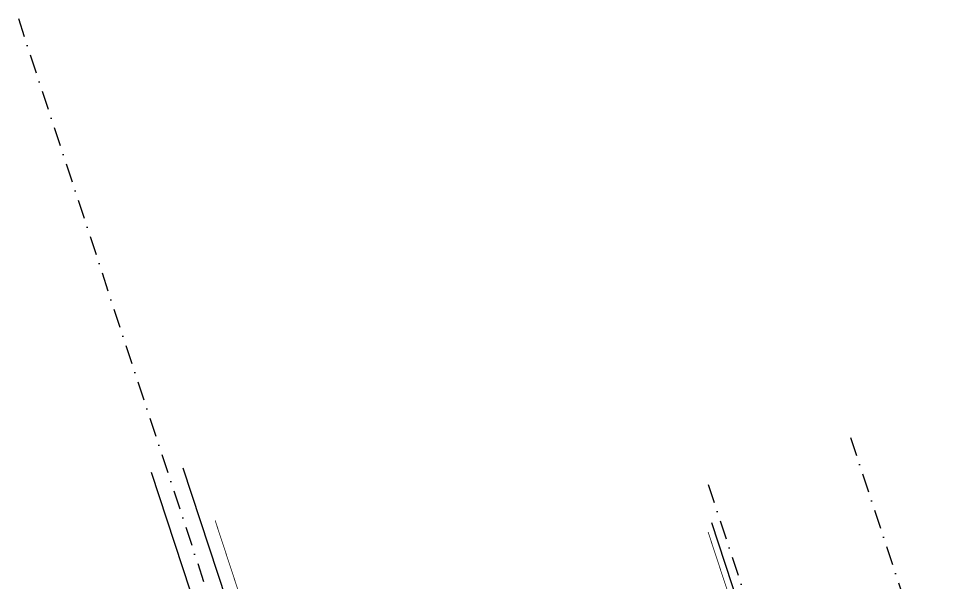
# Model space of a CAD drawing. Header units: millimetres. Extents: x 415847 to 420533, y 507593 to 509769.
# Drawn here: x 419105 to 419717, y 509393 to 509769 of the extents above; entities that cross this region are included whole.
import ezdxf

# ---------------------------------------------------------------- set-up
doc = ezdxf.new("R2010")
doc.units = ezdxf.units.MM
doc.linetypes.add('DASHDOT', pattern=[25.4, 12.7, -6.35, 0, -6.35])
for name, color, linetype in [('RD-中线', 1, 'DASHDOT'), ('RD-侧石线', 5, 'Continuous'), ('RD-红线', 7, 'Continuous')]:
    doc.layers.add(name, color=color, linetype=linetype)

msp = doc.modelspace()

# ---------------------------------------------------------------- linework, layer by layer
at = {"layer": 'RD-中线'}
for points in [[(419104.851, 509768.974), (419311.697, 509140.452)], [(419659.859, 509489.586), (419717.193, 509315.395)], [(419564.872, 509458.322), (419630.993, 509257.435)]]:
    msp.add_lwpolyline(points, dxfattribs=at)
at = {"layer": 'RD-侧石线'}
for points in [[(419214.539, 509469.264), (419307.193, 509187.727)], [(419193.328, 509466.539), (419286.811, 509182.483)], [(419566.956, 509432.797), (419612.212, 509295.304)]]:
    msp.add_lwpolyline(points, dxfattribs=at)
at = {"layer": 'RD-红线', "ltscale": 0.001, "const_width": 0.5, "flags": 128}
for points in [[(419236.065, 509434.247), (419312.241, 509202.778)], [(419604.771, 509305.115), (419564.778, 509426.62)]]:
    msp.add_lwpolyline(points, dxfattribs=at)

doc.saveas('drawing.dxf')
